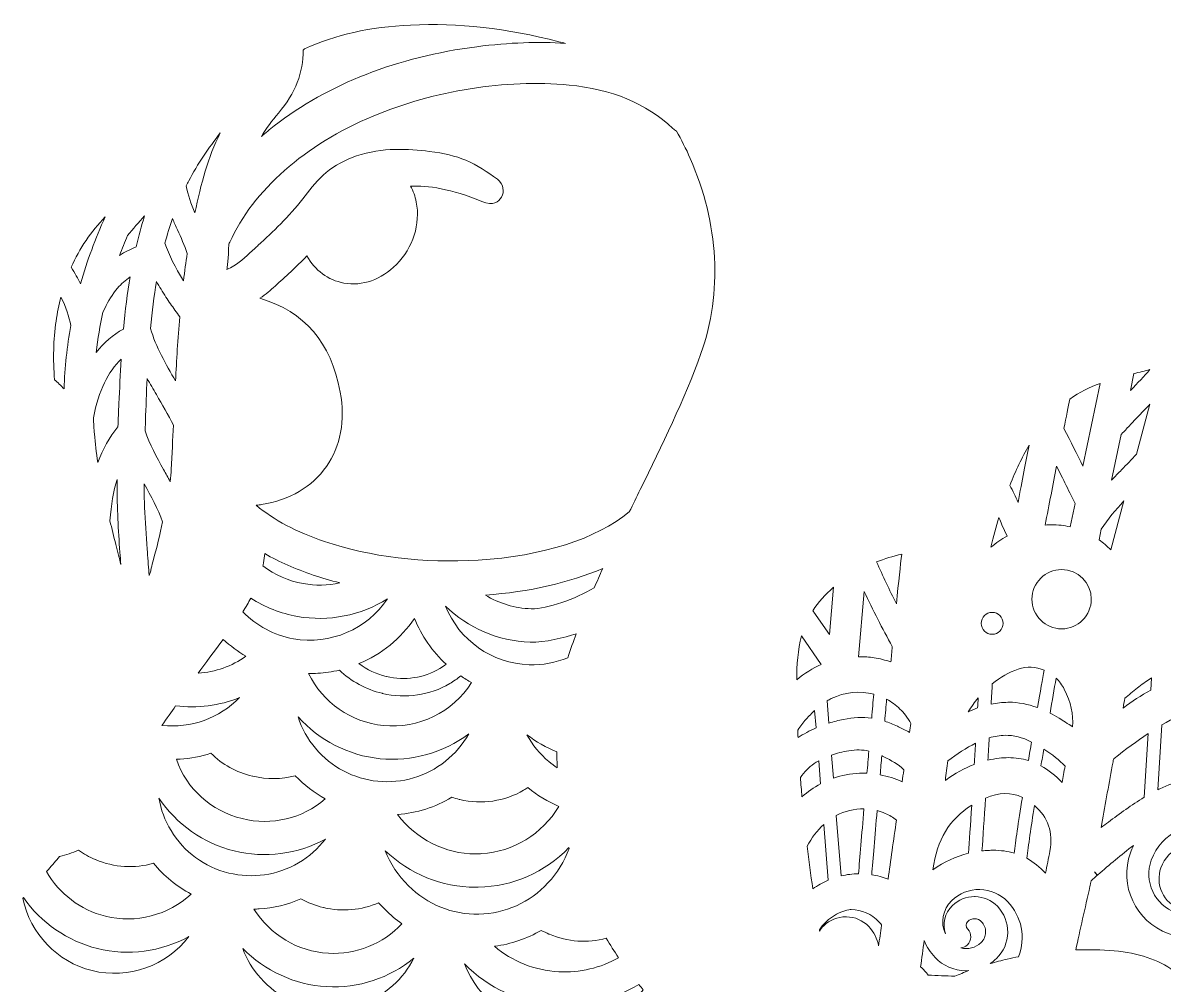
# Model space of a CAD drawing. Header units: millimetres. Extents: x -1647 to 2455, y -685 to 37.
# Drawn here: x 1204.6 to 1462.7, y -245.5 to -27.8 of the extents above; entities that cross this region are included whole.
import ezdxf

# ---------------------------------------------------------------- set-up
doc = ezdxf.new("R2010")
doc.units = ezdxf.units.MM
doc.header["$MEASUREMENT"] = 0
doc.layers.add('Layer 5', color=7, linetype='Continuous')

msp = doc.modelspace()

# ---------------------------------------------------------------- linework, layer by layer
at = {"layer": 'Layer 5', "lineweight": 0}
for points, knots in [([(1262.4, -48.24), (1266.24, -43.7), (1268.05, -39.03), (1267.94, -34), (1268.07, -33.88), (1268.21, -33.76), (1268.3, -33.72), (1275.28, -30.52), (1283.12, -28.76), (1292.26, -28.33), (1303.03, -27.83), (1314.02, -29.07), (1325.83, -32.1), (1326.33, -32.23), (1326.81, -32.36), (1327.3, -32.5), (1321.28, -32.05), (1314.64, -32.29), (1307.24, -33.24), (1289.44, -35.5), (1273.6, -41.7), (1261.42, -51.15), (1260.43, -51.92), (1259.46, -52.71), (1258.52, -53.52), (1259.66, -51.7), (1260.95, -49.96), (1262.4, -48.24)], [0, 0, 0, 0, 1, 1, 1, 2, 2, 2, 3, 3, 3, 4, 4, 4, 5, 5, 5, 6, 6, 6, 7, 7, 7, 8, 8, 8, 9, 9, 9, 9]), ([(1250.74, -83.61), (1250.77, -83.32), (1250.8, -83.03), (1250.83, -82.74), (1250.94, -81.72), (1251.06, -80.67), (1251.09, -79.64), (1251.11, -79.06), (1251.13, -78.46), (1251.17, -77.85), (1251.24, -77.73), (1251.31, -77.59), (1251.37, -77.46), (1256.61, -65.75), (1268.43, -55.36), (1283.79, -48.94), (1297.83, -43.08), (1313.58, -40.58), (1328.12, -41.92), (1337.72, -42.8), (1345.62, -46.09), (1351.59, -51.71), (1351.84, -51.94), (1352.11, -52.14), (1352.39, -52.32), (1353.52, -54.26), (1354.58, -56.34), (1355.53, -58.52), (1362, -73.29), (1362.86, -88.95), (1357.96, -102.62), (1354.17, -113.17), (1349.12, -123.46), (1344.23, -133.41), (1343.41, -135.09), (1342.58, -136.78), (1341.75, -138.48), (1334.29, -144.61), (1322.16, -148.49), (1307.56, -149.39), (1295.39, -150.14), (1283.06, -148.64), (1272.83, -145.18), (1266.5, -143.04), (1261.31, -140.29), (1257.38, -136.99), (1257.8, -136.94), (1258.2, -136.88), (1258.58, -136.82), (1264.96, -135.77), (1270.02, -132.8), (1273.23, -128.23), (1276.46, -123.63), (1277.54, -117.8), (1276.35, -111.37), (1274.25, -100.1), (1268.31, -93.16), (1258.18, -90.16), (1259.5, -89.26), (1260.63, -88.29), (1261.61, -87.41), (1263.93, -85.31), (1266.39, -83.05), (1268.81, -80.58), (1270.56, -83.8), (1273.61, -86.05), (1277.21, -86.7), (1281.37, -87.46), (1285.69, -85.94), (1289.05, -82.52), (1292.81, -78.7), (1294.54, -73.28), (1293.56, -68.38), (1293.31, -67.13), (1292.87, -65.9), (1292.27, -64.77), (1296.04, -64.67), (1301.53, -65.3), (1308.41, -68.26), (1310.96, -69.36), (1312.22, -68.31), (1312.83, -67.24), (1313.5, -66.08), (1313.39, -64.33), (1311.9, -63.24), (1309.65, -61.59), (1307.41, -60.02), (1304.74, -58.91), (1302.41, -57.95), (1299.87, -57.33), (1296.51, -56.92), (1291.91, -56.35), (1285.88, -55.95), (1280.03, -57.94), (1277.4, -58.84), (1275.1, -60.1), (1273.19, -61.7), (1271.26, -63.31), (1269.82, -65.16), (1268.44, -66.96), (1268.44, -66.96), (1267.88, -67.68), (1267.88, -67.68), (1264.81, -71.61), (1261.07, -75.16), (1257.81, -78.17), (1257.57, -78.4), (1257.33, -78.62), (1257.1, -78.84), (1257.1, -78.84), (1257.01, -78.92), (1257.01, -78.92), (1255.5, -80.33), (1253.95, -81.78), (1252.31, -82.82), (1251.84, -83.12), (1251.32, -83.38), (1250.74, -83.61)], [0, 0, 0, 0, 1, 1, 1, 2, 2, 2, 3, 3, 3, 4, 4, 4, 5, 5, 5, 6, 6, 6, 7, 7, 7, 8, 8, 8, 9, 9, 9, 10, 10, 10, 11, 11, 11, 12, 12, 12, 13, 13, 13, 14, 14, 14, 15, 15, 15, 16, 16, 16, 17, 17, 17, 18, 18, 18, 19, 19, 19, 20, 20, 20, 21, 21, 21, 22, 22, 22, 23, 23, 23, 24, 24, 24, 25, 25, 25, 26, 26, 26, 27, 27, 27, 28, 28, 28, 29, 29, 29, 30, 30, 30, 31, 31, 31, 32, 32, 32, 33, 33, 33, 34, 34, 34, 35, 35, 35, 36, 36, 36, 37, 37, 37, 38, 38, 38, 39, 39, 39, 39]), ([(1243.47, -70.81), (1242.63, -68.82), (1241.89, -66.79), (1241.51, -64.71), (1241.69, -64.33), (1241.88, -63.95), (1242.08, -63.58), (1244.05, -59.76), (1246.65, -56.17), (1249.23, -52.7), (1246.43, -58.24), (1244.87, -64.29), (1243.47, -70.81)], [0, 0, 0, 0, 1, 1, 1, 2, 2, 2, 3, 3, 3, 4, 4, 4, 4]), ([(1217.62, -86.88), (1217.01, -85.69), (1216.31, -84.45), (1215.51, -83.14), (1217.41, -78.85), (1219.99, -75.03), (1223.21, -71.75), (1220.98, -76.57), (1219.11, -81.63), (1217.62, -86.88)], [0, 0, 0, 0, 1, 1, 1, 2, 2, 2, 3, 3, 3, 3]), ([(1230.19, -78.52), (1228.87, -79.04), (1227.61, -79.69), (1226.43, -80.45), (1226.99, -78.93), (1227.59, -77.43), (1228.22, -75.97), (1229.5, -74.43), (1230.8, -72.94), (1232.11, -71.53), (1231.4, -73.75), (1230.76, -76.08), (1230.19, -78.52)], [0, 0, 0, 0, 1, 1, 1, 2, 2, 2, 3, 3, 3, 4, 4, 4, 4]), ([(1240.91, -86.17), (1239, -83.12), (1237.65, -80.38), (1236.71, -77.67), (1237.22, -75.76), (1237.79, -73.91), (1238.41, -72.13), (1238.78, -72.99), (1239.16, -73.83), (1239.54, -74.66), (1240.32, -76.4), (1241.14, -78.2), (1241.77, -80), (1241.45, -82), (1241.17, -84.04), (1240.91, -86.17)], [0, 0, 0, 0, 1, 1, 1, 2, 2, 2, 3, 3, 3, 4, 4, 4, 5, 5, 5, 5]), ([(1227.34, -97.11), (1224.96, -98.4), (1222.88, -100.17), (1221.14, -102.38), (1221.51, -99.33), (1222.02, -96.28), (1222.68, -93.26), (1222.68, -93.26), (1223.17, -92.3), (1223.17, -92.3), (1223.88, -90.89), (1224.77, -89.26), (1225.97, -87.86), (1226.81, -86.89), (1227.77, -86.03), (1228.83, -85.29), (1228.22, -88.94), (1227.73, -92.82), (1227.34, -97.11)], [0, 0, 0, 0, 1, 1, 1, 2, 2, 2, 3, 3, 3, 4, 4, 4, 5, 5, 5, 6, 6, 6, 6]), ([(1239.1, -108.86), (1236.88, -105.07), (1234.68, -101.16), (1233.44, -96.95), (1233.8, -93.12), (1234.25, -89.63), (1234.81, -86.38), (1235.45, -87.52), (1236.15, -88.69), (1236.94, -89.9), (1237.59, -90.9), (1238.29, -91.88), (1238.97, -92.84), (1239.34, -93.35), (1239.7, -93.85), (1240.06, -94.37), (1239.63, -99.31), (1239.33, -104.2), (1239.1, -108.86)], [0, 0, 0, 0, 1, 1, 1, 2, 2, 2, 3, 3, 3, 4, 4, 4, 5, 5, 5, 6, 6, 6, 6]), ([(1213.89, -110.67), (1213.17, -109.89), (1212.46, -109.2), (1211.74, -108.58), (1211.36, -103.95), (1211.47, -99.6), (1212.09, -95.31), (1212.35, -93.45), (1212.72, -91.63), (1213.17, -89.87), (1214.33, -92.19), (1215.05, -94.29), (1215.41, -96.33), (1214.56, -101.01), (1214.05, -105.82), (1213.89, -110.67)], [0, 0, 0, 0, 1, 1, 1, 2, 2, 2, 3, 3, 3, 4, 4, 4, 5, 5, 5, 5]), ([(1226.29, -113.96), (1226.21, -115.72), (1226.14, -117.49), (1226.08, -119.24), (1224.16, -121.58), (1222.66, -124.24), (1221.52, -127.31), (1221.17, -125.04), (1220.91, -122.9), (1220.75, -120.85), (1220.65, -119.68), (1220.58, -118.45), (1220.53, -117.19), (1221.79, -111.01), (1223.81, -106.73), (1226.82, -103.94), (1226.61, -107.27), (1226.44, -110.7), (1226.29, -113.96)], [0, 0, 0, 0, 1, 1, 1, 2, 2, 2, 3, 3, 3, 4, 4, 4, 5, 5, 5, 6, 6, 6, 6]), ([(1238.12, -128.9), (1238.07, -129.7), (1238.01, -130.63), (1237.91, -131.64), (1237.42, -130.72), (1236.91, -129.81), (1236.41, -128.91), (1234.83, -126.1), (1233.2, -123.19), (1232.22, -120.12), (1232.22, -120.12), (1232.3, -117.87), (1232.3, -117.87), (1232.41, -114.75), (1232.52, -111.54), (1232.68, -108.31), (1233.36, -109.54), (1234.08, -110.75), (1234.77, -111.94), (1236.1, -114.19), (1237.46, -116.52), (1238.62, -118.87), (1238.48, -121.93), (1238.32, -125.45), (1238.12, -128.9)], [0, 0, 0, 0, 1, 1, 1, 2, 2, 2, 3, 3, 3, 4, 4, 4, 5, 5, 5, 6, 6, 6, 7, 7, 7, 8, 8, 8, 8]), ([(1455.89, -107.2), (1457.11, -106.88), (1458.34, -106.57), (1459.51, -106.27), (1458.18, -107.78), (1456.73, -109.31), (1455.1, -111), (1455.1, -111), (1455.89, -107.2), (1455.89, -107.2)], [0, 0, 0, 0, 1, 1, 1, 2, 2, 2, 3, 3, 3, 3]), ([(1441.4, -112.94), (1443.52, -111.43), (1445.83, -110.25), (1448.27, -109.43), (1448.27, -109.43), (1444.35, -128.13), (1444.35, -128.13), (1443.03, -125.47), (1441.62, -122.68), (1440.06, -119.64), (1440.6, -116.93), (1441.05, -114.68), (1441.4, -112.94)], [0, 0, 0, 0, 1, 1, 1, 2, 2, 2, 3, 3, 3, 4, 4, 4, 4]), ([(1453.01, -120.93), (1453.1, -120.84), (1453.18, -120.76), (1453.26, -120.68), (1453.45, -120.49), (1453.63, -120.32), (1453.75, -120.18), (1454.3, -119.57), (1454.91, -118.92), (1455.61, -118.17), (1456.52, -117.21), (1457.47, -116.23), (1458.38, -115.29), (1458.76, -114.9), (1459.14, -114.51), (1459.52, -114.12), (1459.52, -114.12), (1456.47, -125.44), (1456.47, -125.44), (1455.36, -126.63), (1454.21, -127.8), (1453.1, -128.95), (1452.35, -129.71), (1451.59, -130.49), (1450.84, -131.28), (1450.84, -131.28), (1453.01, -120.93), (1453.01, -120.93)], [0, 0, 0, 0, 1, 1, 1, 2, 2, 2, 3, 3, 3, 4, 4, 4, 5, 5, 5, 6, 6, 6, 7, 7, 7, 8, 8, 8, 9, 9, 9, 9]), ([(1432.18, -123.4), (1431.45, -127.11), (1430.61, -131.43), (1429.67, -136.32), (1429.1, -135.04), (1428.51, -133.74), (1427.82, -132.5), (1429.12, -129.15), (1430.56, -126.16), (1432.18, -123.4)], [0, 0, 0, 0, 1, 1, 1, 2, 2, 2, 3, 3, 3, 3]), ([(1438.39, -128.12), (1438.74, -128.82), (1439.09, -129.51), (1439.43, -130.21), (1440.19, -131.73), (1440.94, -133.25), (1441.68, -134.77), (1441.98, -135.38), (1442.27, -136), (1442.57, -136.61), (1442.57, -136.61), (1441.47, -141.85), (1441.47, -141.85), (1440.12, -141.55), (1438.7, -141.4), (1437.25, -141.4), (1436.78, -141.4), (1436.29, -141.41), (1435.81, -141.45), (1436.7, -136.83), (1437.59, -132.23), (1438.39, -128.12)], [0, 0, 0, 0, 1, 1, 1, 2, 2, 2, 3, 3, 3, 4, 4, 4, 5, 5, 5, 6, 6, 6, 7, 7, 7, 7]), ([(1226.21, -148.28), (1226.01, -147.46), (1225.8, -146.64), (1225.59, -145.82), (1225.14, -144.02), (1224.69, -142.25), (1224.26, -140.49), (1224.55, -136.87), (1225.08, -133.8), (1225.87, -131.13), (1225.89, -136.65), (1226.08, -141.68), (1226.45, -146.65), (1226.45, -146.65), (1226.53, -147.62), (1226.53, -147.62), (1226.6, -148.53), (1226.67, -149.45), (1226.73, -150.37), (1226.56, -149.67), (1226.39, -148.97), (1226.21, -148.28)], [0, 0, 0, 0, 1, 1, 1, 2, 2, 2, 3, 3, 3, 4, 4, 4, 5, 5, 5, 6, 6, 6, 7, 7, 7, 7]), ([(1234.14, -149.21), (1233.93, -150.02), (1233.75, -150.71), (1233.63, -151.19), (1233.56, -151.45), (1233.5, -151.72), (1233.45, -152.01), (1233.34, -152.3), (1233.23, -152.6), (1233.12, -152.89), (1233.11, -152.72), (1233.1, -152.53), (1233.09, -152.35), (1232.97, -150.51), (1232.83, -148.66), (1232.7, -146.88), (1232.46, -143.79), (1232.22, -140.59), (1232.11, -137.45), (1232.11, -137.45), (1232.11, -137.45), (1232.11, -137.45), (1232.04, -135.73), (1232.01, -133.95), (1232, -132.1), (1233.55, -134.9), (1235.15, -137.79), (1236.17, -140.76), (1235.67, -143.39), (1234.76, -146.86), (1234.14, -149.21)], [0, 0, 0, 0, 1, 1, 1, 2, 2, 2, 3, 3, 3, 4, 4, 4, 5, 5, 5, 6, 6, 6, 7, 7, 7, 8, 8, 8, 9, 9, 9, 10, 10, 10, 10]), ([(1448.51, -142.41), (1449.99, -140.1), (1451.74, -138.02), (1453.62, -136.01), (1453.62, -136.01), (1450.65, -147.04), (1450.65, -147.04), (1449.81, -146.19), (1448.92, -145.44), (1448.01, -144.78), (1448.01, -144.78), (1448.5, -142.42), (1448.5, -142.42), (1448.5, -142.42), (1448.51, -142.41), (1448.51, -142.41)], [0, 0, 0, 0, 1, 1, 1, 2, 2, 2, 3, 3, 3, 4, 4, 4, 5, 5, 5, 5]), ([(1425.35, -139.76), (1425.58, -140.3), (1425.81, -140.84), (1426.04, -141.37), (1426.04, -141.37), (1427.19, -143.96), (1427.19, -143.96), (1425.95, -144.66), (1424.74, -145.49), (1423.55, -146.49), (1424.16, -143.99), (1424.74, -141.8), (1425.35, -139.76)], [0, 0, 0, 0, 1, 1, 1, 2, 2, 2, 3, 3, 3, 4, 4, 4, 4]), ([(1258.88, -150.69), (1258.93, -150.45), (1258.97, -150.21), (1259.01, -149.98), (1259.13, -149.26), (1259.21, -148.57), (1259.27, -147.92), (1262.56, -149.78), (1266.25, -151.4), (1270.27, -152.76), (1272.18, -153.41), (1274.18, -154), (1276.25, -154.53), (1273.54, -155.12), (1270.74, -155.19), (1267.99, -154.7), (1264.69, -154.11), (1261.55, -152.73), (1258.88, -150.69)], [0, 0, 0, 0, 1, 1, 1, 2, 2, 2, 3, 3, 3, 4, 4, 4, 5, 5, 5, 6, 6, 6, 6]), ([(1403.36, -148.04), (1403.05, -150.57), (1402.66, -154.21), (1402.16, -159.26), (1400.58, -156.14), (1399.09, -152.97), (1397.69, -149.78), (1399.47, -149.09), (1401.35, -148.52), (1403.36, -148.04)], [0, 0, 0, 0, 1, 1, 1, 2, 2, 2, 3, 3, 3, 3]), ([(1333.82, -155.68), (1329.48, -158.14), (1323.26, -160.49), (1319.54, -160.38), (1315.83, -160.27), (1312.3, -159.21), (1309.19, -157.3), (1319.1, -156.58), (1328.22, -154.5), (1335.74, -151.26), (1335.06, -152.78), (1334.43, -154.24), (1333.82, -155.68)], [0, 0, 0, 0, 1, 1, 1, 2, 2, 2, 3, 3, 3, 4, 4, 4, 4]), ([(1439.54, -151.52), (1443.23, -151.52), (1446.24, -154.53), (1446.24, -158.22), (1446.24, -161.92), (1443.23, -164.93), (1439.54, -164.93), (1435.84, -164.93), (1432.83, -161.92), (1432.83, -158.22), (1432.83, -154.53), (1435.84, -151.52), (1439.54, -151.52)], [0, 0, 0, 0, 1, 1, 1, 2, 2, 2, 3, 3, 3, 4, 4, 4, 4]), ([(1387.91, -155.54), (1387.91, -155.54), (1387, -166.21), (1387, -166.21), (1387, -166.21), (1383.52, -161.15), (1383.52, -161.15), (1383.45, -161.04), (1383.36, -160.93), (1383.27, -160.83), (1384.5, -158.93), (1386.08, -157.14), (1387.91, -155.54)], [0, 0, 0, 0, 1, 1, 1, 2, 2, 2, 3, 3, 3, 4, 4, 4, 4]), ([(1394.86, -156.46), (1396.84, -160.68), (1398.98, -164.85), (1401.24, -168.91), (1401.13, -170.19), (1401.02, -171.38), (1400.92, -172.43), (1399.67, -171.99), (1398.39, -171.67), (1397.1, -171.48), (1396.02, -171.32), (1394.92, -171.23), (1393.83, -171.23), (1393.75, -171.23), (1393.68, -171.23), (1393.6, -171.23), (1393.6, -171.23), (1394.86, -156.46), (1394.86, -156.46)], [0, 0, 0, 0, 1, 1, 1, 2, 2, 2, 3, 3, 3, 4, 4, 4, 5, 5, 5, 6, 6, 6, 6]), ([(1266.67, -162.13), (1273.74, -163.38), (1281.03, -161.93), (1287.06, -158.11), (1282.45, -164.99), (1274.09, -168.66), (1265.77, -167.18), (1261.44, -166.4), (1257.4, -164.26), (1254.33, -161.1), (1254.99, -160.03), (1255.59, -158.99), (1256.13, -157.98), (1259.32, -160.04), (1262.94, -161.47), (1266.67, -162.13)], [0, 0, 0, 0, 1, 1, 1, 2, 2, 2, 3, 3, 3, 4, 4, 4, 5, 5, 5, 5]), ([(1327.85, -171.46), (1325.09, -172.61), (1322.15, -173.14), (1319.13, -173.05), (1310.6, -172.78), (1303.23, -167.48), (1300.16, -159.77), (1305.27, -164.76), (1312.07, -167.69), (1319.29, -167.93), (1322.73, -168.03), (1326.97, -166.94), (1329.76, -166.06), (1329.1, -167.81), (1328.44, -169.61), (1327.85, -171.46)], [0, 0, 0, 0, 1, 1, 1, 2, 2, 2, 3, 3, 3, 4, 4, 4, 5, 5, 5, 5]), ([(1300.33, -172.95), (1299.85, -173.32), (1299.36, -173.65), (1298.86, -173.94), (1295.26, -176.05), (1290.99, -176.68), (1286.83, -175.7), (1286.83, -175.7), (1286.75, -175.68), (1286.75, -175.68), (1284.5, -175.15), (1282.41, -174.17), (1280.6, -172.81), (1285.68, -170.68), (1290.05, -167.12), (1293.16, -162.57), (1294.75, -166.51), (1297.19, -170.05), (1300.33, -172.95)], [0, 0, 0, 0, 1, 1, 1, 2, 2, 2, 3, 3, 3, 4, 4, 4, 5, 5, 5, 6, 6, 6, 6]), ([(1423.82, -161.22), (1425.18, -161.22), (1426.29, -162.33), (1426.29, -163.69), (1426.29, -165.05), (1425.18, -166.16), (1423.82, -166.16), (1422.46, -166.16), (1421.35, -165.05), (1421.35, -163.69), (1421.35, -162.33), (1422.46, -161.22), (1423.82, -161.22)], [0, 0, 0, 0, 1, 1, 1, 2, 2, 2, 3, 3, 3, 4, 4, 4, 4]), ([(1249.9, -167.31), (1251.47, -168.78), (1253.19, -170.07), (1255.03, -171.14), (1251.85, -173.39), (1248.11, -174.72), (1244.23, -174.98), (1245.79, -172.78), (1247.78, -170.03), (1249.9, -167.31)], [0, 0, 0, 0, 1, 1, 1, 2, 2, 2, 3, 3, 3, 3]), ([(1380.72, -166.52), (1380.72, -166.52), (1385.17, -173), (1385.17, -173), (1383.24, -173.85), (1381.35, -175.03), (1379.62, -176.46), (1379.64, -173.13), (1379.83, -169.73), (1380.72, -166.52)], [0, 0, 0, 0, 1, 1, 1, 2, 2, 2, 3, 3, 3, 3]), ([(1306.08, -177.1), (1301.81, -183.81), (1294.09, -187.59), (1286.12, -186.8), (1278.76, -186.07), (1272.41, -181.61), (1269.21, -175.05), (1269.9, -175.05), (1270.59, -175.04), (1271.26, -174.99), (1272.91, -174.89), (1274.55, -174.65), (1276.16, -174.26), (1278.82, -176.83), (1282.15, -178.64), (1285.83, -179.52), (1285.83, -179.52), (1285.94, -179.55), (1285.94, -179.55), (1291.2, -180.77), (1296.59, -179.98), (1301.12, -177.33), (1301.99, -176.81), (1302.83, -176.23), (1303.62, -175.58), (1304.42, -176.13), (1305.25, -176.64), (1306.08, -177.1)], [0, 0, 0, 0, 1, 1, 1, 2, 2, 2, 3, 3, 3, 4, 4, 4, 5, 5, 5, 6, 6, 6, 7, 7, 7, 8, 8, 8, 9, 9, 9, 9]), ([(1434.08, -182.75), (1431.89, -181.95), (1429.73, -181.54), (1427.62, -181.54), (1427.62, -181.54), (1427.4, -181.55), (1427.4, -181.55), (1426.12, -181.56), (1424.85, -181.71), (1423.59, -181.97), (1423.68, -180.26), (1423.77, -178.7), (1423.85, -177.37), (1425.64, -175.89), (1427.59, -174.79), (1429.71, -174.06), (1431.66, -173.39), (1433.73, -173.53), (1435.58, -174.31), (1435.24, -176.18), (1434.71, -179.17), (1434.08, -182.75)], [0, 0, 0, 0, 1, 1, 1, 2, 2, 2, 3, 3, 3, 4, 4, 4, 5, 5, 5, 6, 6, 6, 7, 7, 7, 7]), ([(1441.98, -187.09), (1440.95, -186.39), (1439.91, -185.74), (1438.96, -185.15), (1438.27, -184.73), (1437.59, -184.34), (1436.91, -183.99), (1437.38, -181.26), (1437.85, -178.6), (1438.3, -176.11), (1439.03, -176.8), (1439.65, -177.63), (1440.13, -178.58), (1441.63, -181.54), (1442.24, -184.34), (1441.98, -187.09)], [0, 0, 0, 0, 1, 1, 1, 2, 2, 2, 3, 3, 3, 4, 4, 4, 5, 5, 5, 5]), ([(1459.71, -178.84), (1457.49, -180.01), (1455.4, -181.35), (1453.43, -182.87), (1453.57, -182.13), (1453.71, -181.38), (1453.84, -180.63), (1453.84, -180.63), (1454.15, -180.36), (1454.15, -180.36), (1455.09, -179.56), (1456.06, -178.73), (1457.03, -178.02), (1458.03, -177.28), (1458.98, -176.6), (1459.89, -175.98), (1459.89, -175.98), (1459.71, -178.84), (1459.71, -178.84)], [0, 0, 0, 0, 1, 1, 1, 2, 2, 2, 3, 3, 3, 4, 4, 4, 5, 5, 5, 6, 6, 6, 6]), ([(1239.12, -182.34), (1244.03, -182.97), (1249.03, -182.32), (1253.58, -180.48), (1249.06, -185.11), (1242.54, -187.5), (1236.04, -186.78), (1237.13, -185.22), (1238.18, -183.7), (1239.12, -182.34)], [0, 0, 0, 0, 1, 1, 1, 2, 2, 2, 3, 3, 3, 3]), ([(1397.03, -179.73), (1396.89, -181.41), (1396.73, -183.24), (1396.57, -185.17), (1394.51, -184.89), (1392.4, -184.97), (1390.17, -185.42), (1389.06, -185.64), (1387.97, -185.93), (1386.91, -186.26), (1386.91, -186.26), (1386.51, -181.24), (1386.51, -181.24), (1386.82, -181.05), (1387.13, -180.87), (1387.44, -180.72), (1390.41, -179.22), (1393.88, -178.92), (1397.03, -179.73)], [0, 0, 0, 0, 1, 1, 1, 2, 2, 2, 3, 3, 3, 4, 4, 4, 5, 5, 5, 6, 6, 6, 6]), ([(1420.66, -180.57), (1420.62, -181.32), (1420.58, -182.07), (1420.53, -182.83), (1419.82, -183.08), (1419.11, -183.37), (1418.4, -183.71), (1419.12, -182.57), (1419.87, -181.53), (1420.66, -180.57)], [0, 0, 0, 0, 1, 1, 1, 2, 2, 2, 3, 3, 3, 3]), ([(1405.46, -186.38), (1405.35, -187.03), (1405.25, -187.69), (1405.15, -188.35), (1404.27, -187.88), (1403.4, -187.46), (1402.6, -187.07), (1402.6, -187.07), (1402.39, -186.97), (1402.39, -186.97), (1401.43, -186.51), (1400.48, -186.13), (1399.52, -185.83), (1399.67, -184.11), (1399.81, -182.44), (1399.95, -180.85), (1400.48, -181.14), (1401, -181.46), (1401.49, -181.83), (1402.54, -182.61), (1403.45, -183.49), (1404.19, -184.45), (1404.69, -185.09), (1405.1, -185.72), (1405.46, -186.38)], [0, 0, 0, 0, 1, 1, 1, 2, 2, 2, 3, 3, 3, 4, 4, 4, 5, 5, 5, 6, 6, 6, 7, 7, 7, 8, 8, 8, 8]), ([(1472.63, -198.48), (1468.99, -198.48), (1465.33, -199.37), (1461.72, -201.11), (1461.58, -201.18), (1461.44, -201.26), (1461.29, -201.33), (1461.29, -201.33), (1462.22, -186.64), (1462.22, -186.64), (1467.19, -183.69), (1472.33, -181.6), (1478.18, -181.08), (1478.59, -181.04), (1478.99, -181.02), (1479.38, -181), (1477.17, -188.12), (1475.14, -194.61), (1473.92, -198.53), (1473.49, -198.5), (1473.06, -198.48), (1472.63, -198.48)], [0, 0, 0, 0, 1, 1, 1, 2, 2, 2, 3, 3, 3, 4, 4, 4, 5, 5, 5, 6, 6, 6, 7, 7, 7, 7]), ([(1270.77, -191.96), (1268.99, -189.84), (1267.66, -187.44), (1266.82, -184.87), (1271.58, -190.15), (1278.25, -193.6), (1285.37, -194.31), (1292.5, -195.02), (1299.72, -192.96), (1305.43, -188.72), (1304.1, -191.07), (1302.32, -193.17), (1300.15, -194.89), (1295.81, -198.36), (1290.37, -199.96), (1284.87, -199.41), (1284.87, -199.41), (1284.87, -199.41), (1284.87, -199.41), (1279.35, -198.86), (1274.35, -196.21), (1270.77, -191.96)], [0, 0, 0, 0, 1, 1, 1, 2, 2, 2, 3, 3, 3, 4, 4, 4, 5, 5, 5, 6, 6, 6, 7, 7, 7, 7]), ([(1379.91, -189.55), (1379.88, -188.96), (1379.86, -188.39), (1379.84, -187.83), (1380.48, -186.92), (1381.09, -186.13), (1381.71, -185.42), (1382.37, -184.67), (1383.02, -184), (1383.67, -183.4), (1383.67, -183.4), (1383.99, -187.35), (1383.99, -187.35), (1382.53, -187.99), (1381.16, -188.72), (1379.91, -189.55)], [0, 0, 0, 0, 1, 1, 1, 2, 2, 2, 3, 3, 3, 4, 4, 4, 5, 5, 5, 5]), ([(1318.57, -188.89), (1320.65, -190.48), (1322.94, -191.78), (1325.35, -192.75), (1325.36, -193.96), (1325.4, -195.17), (1325.45, -196.37), (1324.8, -195.94), (1324.17, -195.47), (1323.57, -194.97), (1321.52, -193.25), (1319.83, -191.19), (1318.57, -188.89)], [0, 0, 0, 0, 1, 1, 1, 2, 2, 2, 3, 3, 3, 4, 4, 4, 4]), ([(1420.07, -190.8), (1419.97, -192.41), (1419.88, -194.02), (1419.78, -195.61), (1417.58, -196.46), (1415.4, -197.66), (1413.23, -199.23), (1413.38, -197.74), (1413.56, -196.25), (1413.81, -194.82), (1415.87, -193.29), (1417.92, -191.86), (1420.07, -190.8)], [0, 0, 0, 0, 1, 1, 1, 2, 2, 2, 3, 3, 3, 4, 4, 4, 4]), ([(1426.75, -189.02), (1428.66, -188.99), (1430.63, -189.48), (1432.73, -190.54), (1432.5, -191.92), (1432.26, -193.33), (1432.02, -194.75), (1430.57, -194.3), (1429.06, -194.07), (1427.49, -194.07), (1426.81, -194.07), (1426.11, -194.12), (1425.41, -194.2), (1424.55, -194.3), (1423.69, -194.46), (1422.85, -194.66), (1422.95, -192.94), (1423.05, -191.24), (1423.15, -189.59), (1424.31, -189.25), (1425.51, -189.05), (1426.75, -189.02)], [0, 0, 0, 0, 1, 1, 1, 2, 2, 2, 3, 3, 3, 4, 4, 4, 5, 5, 5, 6, 6, 6, 7, 7, 7, 7]), ([(1459.09, -188.63), (1459.09, -188.63), (1458.18, -203.05), (1458.18, -203.05), (1455.35, -204.77), (1452.69, -206.74), (1450.1, -208.67), (1449.56, -209.07), (1449.02, -209.48), (1448.47, -209.89), (1448.47, -209.89), (1448.62, -209.05), (1448.62, -209.05), (1448.62, -209.05), (1448.63, -208.99), (1448.63, -208.99), (1449.44, -204.44), (1450.28, -199.72), (1451.16, -195.05), (1451.25, -194.61), (1451.34, -194.36), (1451.39, -194.25), (1453.99, -192.24), (1456.53, -190.34), (1459.09, -188.63)], [0, 0, 0, 0, 1, 1, 1, 2, 2, 2, 3, 3, 3, 4, 4, 4, 5, 5, 5, 6, 6, 6, 7, 7, 7, 8, 8, 8, 8]), ([(1256.58, -198.28), (1259.78, -199.02), (1263.09, -198.98), (1266.2, -198.16), (1268.19, -200.25), (1270.46, -202.01), (1272.97, -203.42), (1267.79, -207.85), (1260.87, -209.52), (1254.17, -207.87), (1247.14, -206.14), (1241.66, -201.17), (1239.29, -194.45), (1239.58, -194.44), (1239.86, -194.42), (1240.14, -194.41), (1242.48, -194.26), (1244.82, -193.82), (1247.09, -193.08), (1249.66, -195.61), (1252.89, -197.39), (1256.48, -198.25), (1256.48, -198.25), (1256.58, -198.28), (1256.58, -198.28)], [0, 0, 0, 0, 1, 1, 1, 2, 2, 2, 3, 3, 3, 4, 4, 4, 5, 5, 5, 6, 6, 6, 7, 7, 7, 8, 8, 8, 8]), ([(1393.83, -197.61), (1391.79, -197.69), (1389.8, -198.08), (1387.9, -198.74), (1387.9, -198.74), (1387.48, -193.49), (1387.48, -193.49), (1388.68, -193.08), (1389.98, -192.75), (1391.4, -192.52), (1393.04, -192.25), (1394.5, -192.26), (1395.94, -192.57), (1395.79, -194.24), (1395.65, -195.93), (1395.51, -197.62), (1394.95, -197.6), (1394.39, -197.59), (1393.83, -197.61)], [0, 0, 0, 0, 1, 1, 1, 2, 2, 2, 3, 3, 3, 4, 4, 4, 5, 5, 5, 6, 6, 6, 6]), ([(1440.31, -196.02), (1440.08, -197.25), (1439.87, -198.47), (1439.65, -199.67), (1438.13, -198.09), (1436.53, -196.85), (1434.86, -195.94), (1435.07, -194.69), (1435.28, -193.43), (1435.5, -192.16), (1437.36, -193.37), (1439.08, -194.59), (1440.31, -196.02)], [0, 0, 0, 0, 1, 1, 1, 2, 2, 2, 3, 3, 3, 4, 4, 4, 4]), ([(1380.8, -202.93), (1380.67, -201.47), (1380.55, -200.01), (1380.45, -198.56), (1381.36, -197.25), (1382.35, -196.25), (1383.54, -195.43), (1383.87, -195.2), (1384.22, -194.99), (1384.58, -194.78), (1384.58, -194.78), (1384.99, -200.02), (1384.99, -200.02), (1383.51, -200.81), (1382.1, -201.78), (1380.8, -202.93)], [0, 0, 0, 0, 1, 1, 1, 2, 2, 2, 3, 3, 3, 4, 4, 4, 5, 5, 5, 5]), ([(1403.45, -199.53), (1401.87, -198.8), (1400.2, -198.27), (1398.49, -197.95), (1398.61, -196.51), (1398.73, -195.07), (1398.86, -193.63), (1398.92, -193.66), (1398.99, -193.69), (1399.05, -193.73), (1399.05, -193.73), (1399.35, -193.88), (1399.35, -193.88), (1400.97, -194.71), (1402.64, -195.57), (1403.78, -196.74), (1403.8, -196.79), (1403.82, -196.85), (1403.84, -196.9), (1403.71, -197.77), (1403.58, -198.64), (1403.45, -199.53)], [0, 0, 0, 0, 1, 1, 1, 2, 2, 2, 3, 3, 3, 4, 4, 4, 5, 5, 5, 6, 6, 6, 7, 7, 7, 7]), ([(1318.82, -200.83), (1320.95, -202.6), (1323.3, -204.04), (1325.83, -205.12), (1322, -211.38), (1315.53, -215.35), (1308.33, -215.79), (1308.03, -215.81), (1307.73, -215.82), (1307.43, -215.83), (1307.28, -215.83), (1307.13, -215.84), (1306.97, -215.84), (1300.04, -215.84), (1293.57, -212.55), (1289.35, -206.96), (1293.65, -206.6), (1297.86, -205.26), (1301.59, -203.05), (1302.16, -203.24), (1302.73, -203.4), (1303.29, -203.53), (1303.29, -203.53), (1303.4, -203.56), (1303.4, -203.56), (1308.4, -204.72), (1313.54, -203.97), (1317.85, -201.44), (1318.17, -201.26), (1318.49, -201.05), (1318.82, -200.83)], [0, 0, 0, 0, 1, 1, 1, 2, 2, 2, 3, 3, 3, 4, 4, 4, 5, 5, 5, 6, 6, 6, 7, 7, 7, 8, 8, 8, 9, 9, 9, 10, 10, 10, 10]), ([(1252.36, -215.19), (1259.31, -216.9), (1266.75, -215.89), (1273, -212.5), (1271.35, -214.64), (1269.29, -216.46), (1266.91, -217.87), (1262.12, -220.68), (1256.52, -221.5), (1251.14, -220.17), (1245.64, -218.82), (1241.01, -215.41), (1238.08, -210.57), (1236.7, -208.29), (1235.77, -205.8), (1235.33, -203.21), (1239.29, -209.12), (1245.41, -213.48), (1252.36, -215.19)], [0, 0, 0, 0, 1, 1, 1, 2, 2, 2, 3, 3, 3, 4, 4, 4, 5, 5, 5, 6, 6, 6, 6]), ([(1430.65, -203.06), (1429.7, -209.02), (1429.13, -213), (1428.8, -215.67), (1427.33, -215.25), (1425.74, -215.03), (1424.03, -215.03), (1423.69, -215.03), (1423.33, -215.04), (1422.99, -215.06), (1422.49, -215.08), (1421.99, -215.12), (1421.51, -215.18), (1421.75, -212.07), (1422.03, -207.82), (1422.32, -203.21), (1425.43, -201.9), (1428.1, -201.84), (1430.65, -203.06)], [0, 0, 0, 0, 1, 1, 1, 2, 2, 2, 3, 3, 3, 4, 4, 4, 5, 5, 5, 6, 6, 6, 6]), ([(1394.82, -205.66), (1394.33, -211.5), (1393.88, -216.8), (1393.59, -220.35), (1392.26, -220.36), (1390.94, -220.52), (1389.65, -220.83), (1389.65, -220.83), (1388.57, -207.17), (1388.57, -207.17), (1390.51, -206.13), (1392.67, -205.62), (1394.82, -205.66)], [0, 0, 0, 0, 1, 1, 1, 2, 2, 2, 3, 3, 3, 4, 4, 4, 4]), ([(1399.65, -206.7), (1400.56, -207.11), (1401.41, -207.61), (1402.18, -208.2), (1401.51, -212.82), (1400.85, -217.46), (1400.28, -221.54), (1399.08, -221.09), (1397.85, -220.77), (1396.58, -220.57), (1396.87, -217.11), (1397.31, -211.9), (1397.8, -206.06), (1398.43, -206.23), (1399.05, -206.44), (1399.65, -206.7)], [0, 0, 0, 0, 1, 1, 1, 2, 2, 2, 3, 3, 3, 4, 4, 4, 5, 5, 5, 5]), ([(1410.43, -219.45), (1411.34, -212.57), (1414.07, -208.03), (1419.21, -204.84), (1418.93, -209.26), (1418.67, -213.07), (1418.46, -215.7), (1415.59, -216.4), (1412.93, -217.64), (1410.43, -219.45)], [0, 0, 0, 0, 1, 1, 1, 2, 2, 2, 3, 3, 3, 3]), ([(1436.88, -215.2), (1436.57, -216.87), (1436.23, -218.58), (1435.88, -220.24), (1434.62, -218.81), (1433.21, -217.69), (1431.67, -216.85), (1432.01, -214), (1432.63, -209.78), (1433.4, -204.89), (1436.48, -207.56), (1437.65, -211.02), (1436.88, -215.2)], [0, 0, 0, 0, 1, 1, 1, 2, 2, 2, 3, 3, 3, 4, 4, 4, 4]), ([(1446.99, -219.9), (1446.99, -219.9), (1447.64, -220.66), (1447.64, -220.66), (1447.64, -220.66), (1447.73, -220.58), (1447.73, -220.58), (1450.33, -218.33), (1453, -216.02), (1455.81, -213.94), (1455.55, -214.47), (1455.32, -215.01), (1455.12, -215.57), (1452.44, -222.97), (1456.27, -231.17), (1463.67, -233.86), (1466.66, -234.94), (1469.9, -234.8), (1472.78, -233.45), (1475.66, -232.1), (1477.85, -229.71), (1478.94, -226.72), (1480.82, -221.51), (1478.13, -215.75), (1472.92, -213.86), (1468.51, -212.26), (1463.6, -214.55), (1462, -218.97), (1461.33, -220.81), (1461.42, -222.8), (1462.25, -224.57), (1463.08, -226.34), (1464.55, -227.68), (1466.39, -228.35), (1467.02, -228.58), (1467.69, -228.55), (1468.3, -228.26), (1468.9, -227.98), (1469.36, -227.48), (1469.59, -226.85), (1470.06, -225.56), (1469.39, -224.12), (1468.09, -223.65), (1467.51, -223.44), (1467.04, -223.01), (1466.78, -222.45), (1466.52, -221.89), (1466.49, -221.26), (1466.7, -220.68), (1467.02, -219.79), (1467.67, -219.08), (1468.52, -218.68), (1469.38, -218.28), (1470.34, -218.24), (1471.22, -218.56), (1473.83, -219.51), (1475.18, -222.4), (1474.24, -225.01), (1473.61, -226.75), (1472.34, -228.14), (1470.66, -228.92), (1468.99, -229.7), (1467.11, -229.79), (1465.37, -229.15), (1463.05, -228.31), (1461.19, -226.61), (1460.14, -224.36), (1459.09, -222.12), (1458.98, -219.6), (1459.82, -217.28), (1460.93, -214.21), (1463.17, -211.76), (1466.13, -210.38), (1469.08, -209), (1472.4, -208.85), (1475.47, -209.96), (1479.45, -211.4), (1482.64, -214.32), (1484.44, -218.17), (1486.24, -222.02), (1486.43, -226.34), (1484.99, -230.32), (1483.12, -235.47), (1479.36, -239.58), (1474.41, -241.9), (1471.95, -243.04), (1469.35, -243.68), (1466.68, -243.81), (1463.69, -240.94), (1459.46, -238.99), (1454.39, -238.15), (1451.85, -237.73), (1448.98, -237.52), (1445.85, -237.52), (1444.86, -237.52), (1443.83, -237.54), (1442.74, -237.58), (1443.71, -233.15), (1444.83, -228.11), (1445.94, -223.19), (1445.94, -223.19), (1445.98, -223.01), (1445.98, -223.01), (1446.14, -222.3), (1446.23, -221.98), (1446.28, -221.83), (1446.73, -221.45), (1447.17, -221.07), (1447.61, -220.68), (1447.61, -220.68), (1446.99, -219.9), (1446.99, -219.9)], [0, 0, 0, 0, 1, 1, 1, 2, 2, 2, 3, 3, 3, 4, 4, 4, 5, 5, 5, 6, 6, 6, 7, 7, 7, 8, 8, 8, 9, 9, 9, 10, 10, 10, 11, 11, 11, 12, 12, 12, 13, 13, 13, 14, 14, 14, 15, 15, 15, 16, 16, 16, 17, 17, 17, 18, 18, 18, 19, 19, 19, 20, 20, 20, 21, 21, 21, 22, 22, 22, 23, 23, 23, 24, 24, 24, 25, 25, 25, 26, 26, 26, 27, 27, 27, 28, 28, 28, 29, 29, 29, 30, 30, 30, 31, 31, 31, 32, 32, 32, 33, 33, 33, 34, 34, 34, 35, 35, 35, 36, 36, 36, 37, 37, 37, 37]), ([(1383.25, -223.76), (1382.78, -220.52), (1382.34, -217.28), (1381.96, -214.11), (1382.98, -212.21), (1384.25, -210.55), (1385.72, -209.21), (1385.72, -209.21), (1386.72, -221.8), (1386.72, -221.8), (1385.5, -222.32), (1384.34, -222.98), (1383.25, -223.76)], [0, 0, 0, 0, 1, 1, 1, 2, 2, 2, 3, 3, 3, 4, 4, 4, 4]), ([(1210.34, -219.35), (1211.22, -218.35), (1212.07, -217.39), (1212.88, -216.45), (1214.34, -216.09), (1215.78, -215.61), (1217.16, -215.03), (1218.33, -215.85), (1219.59, -216.55), (1220.92, -217.11), (1220.92, -217.11), (1221.01, -217.15), (1221.01, -217.15), (1221.01, -217.15), (1221.01, -217.15), (1221.02, -217.15), (1225.23, -218.92), (1229.85, -219.2), (1234.11, -217.97), (1236.5, -220.86), (1239.37, -223.2), (1242.66, -224.95), (1237.46, -229.73), (1230.15, -231.64), (1223.26, -229.95), (1217.61, -228.56), (1212.78, -224.89), (1209.92, -219.83), (1209.92, -219.83), (1210.34, -219.35), (1210.34, -219.35)], [0, 0, 0, 0, 1, 1, 1, 2, 2, 2, 3, 3, 3, 4, 4, 4, 5, 5, 5, 6, 6, 6, 7, 7, 7, 8, 8, 8, 9, 9, 9, 10, 10, 10, 10]), ([(1306.98, -223.38), (1307.18, -223.38), (1307.38, -223.38), (1307.58, -223.37), (1315.43, -223.21), (1322.64, -220.05), (1328.1, -214.43), (1328.12, -214.49), (1328.13, -214.55), (1328.15, -214.61), (1327.08, -217.53), (1325.46, -220.16), (1323.34, -222.43), (1319.22, -226.85), (1313.67, -229.35), (1307.71, -229.48), (1301.74, -229.61), (1296.1, -227.33), (1291.8, -223.08), (1289.49, -220.8), (1287.71, -218.1), (1286.53, -215.12), (1292.04, -220.41), (1299.28, -223.38), (1306.98, -223.38)], [0, 0, 0, 0, 1, 1, 1, 2, 2, 2, 3, 3, 3, 4, 4, 4, 5, 5, 5, 6, 6, 6, 7, 7, 7, 8, 8, 8, 8]), ([(1427.3, -226.63), (1430.52, -229.96), (1431.48, -234.8), (1429.8, -239.1), (1428.92, -239.28), (1428.06, -239.46), (1427.25, -239.65), (1425.93, -239.96), (1424.62, -240.31), (1423.34, -240.68), (1423.85, -240.34), (1424.34, -239.95), (1424.79, -239.52), (1426.4, -237.97), (1427.3, -235.88), (1427.34, -233.65), (1427.38, -231.42), (1426.55, -229.31), (1425, -227.71), (1423.66, -226.33), (1421.87, -225.55), (1419.96, -225.52), (1419.91, -225.52), (1419.87, -225.52), (1419.82, -225.52), (1417.96, -225.52), (1416.19, -226.23), (1414.84, -227.53), (1413.08, -229.23), (1412.54, -231.73), (1413.23, -233.91), (1412.11, -231.43), (1412.6, -228.41), (1414.67, -226.41), (1416.38, -224.76), (1418.65, -223.87), (1421.03, -223.91), (1423.42, -223.95), (1425.64, -224.91), (1427.3, -226.63)], [0, 0, 0, 0, 1, 1, 1, 2, 2, 2, 3, 3, 3, 4, 4, 4, 5, 5, 5, 6, 6, 6, 7, 7, 7, 8, 8, 8, 9, 9, 9, 10, 10, 10, 11, 11, 11, 12, 12, 12, 13, 13, 13, 13]), ([(1204.72, -225.73), (1208.69, -231.44), (1214.72, -235.61), (1221.46, -237.27), (1228.4, -238.98), (1235.84, -237.97), (1242.1, -234.57), (1237.08, -241.11), (1228.48, -244.28), (1220.23, -242.25), (1212.3, -240.3), (1206.2, -233.91), (1204.56, -225.91), (1204.56, -225.91), (1204.72, -225.73), (1204.72, -225.73)], [0, 0, 0, 0, 1, 1, 1, 2, 2, 2, 3, 3, 3, 4, 4, 4, 5, 5, 5, 5]), ([(1285.04, -226.91), (1285.51, -227.44), (1286, -227.96), (1286.5, -228.45), (1287.68, -229.62), (1288.96, -230.69), (1290.31, -231.65), (1286.06, -236.2), (1279.91, -238.68), (1273.67, -238.34), (1266.77, -237.95), (1260.47, -234.17), (1256.85, -228.33), (1257.24, -228.33), (1257.63, -228.31), (1258.02, -228.29), (1261.26, -228.08), (1264.43, -227.33), (1267.45, -226.03), (1269.04, -226.9), (1270.73, -227.55), (1272.49, -227.97), (1272.49, -227.97), (1272.6, -228), (1272.6, -228), (1276.81, -228.98), (1281.19, -228.59), (1285.04, -226.91)], [0, 0, 0, 0, 1, 1, 1, 2, 2, 2, 3, 3, 3, 4, 4, 4, 5, 5, 5, 6, 6, 6, 7, 7, 7, 8, 8, 8, 9, 9, 9, 9]), ([(1389.58, -229.06), (1390.16, -228.81), (1390.78, -228.61), (1391.41, -228.47), (1391.58, -228.46), (1391.76, -228.46), (1391.93, -228.46), (1394.32, -228.5), (1396.55, -229.47), (1398.2, -231.19), (1398.41, -231.4), (1398.62, -231.63), (1398.82, -231.87), (1398.82, -231.87), (1398.79, -232.06), (1398.79, -232.06), (1398.57, -233.6), (1398.35, -235.14), (1398.13, -236.68), (1397.86, -235.03), (1397.09, -233.5), (1395.9, -232.27), (1394.57, -230.89), (1392.78, -230.11), (1390.86, -230.08), (1390.82, -230.08), (1390.78, -230.08), (1390.74, -230.08), (1388.86, -230.08), (1387.1, -230.79), (1385.75, -232.09), (1385.37, -232.46), (1385.04, -232.87), (1384.78, -233.3), (1384.76, -233.2), (1384.74, -233.11), (1384.73, -233.01), (1385.17, -232.37), (1385.6, -231.86), (1386.05, -231.41), (1387.04, -230.42), (1388.26, -229.61), (1389.58, -229.06)], [0, 0, 0, 0, 1, 1, 1, 2, 2, 2, 3, 3, 3, 4, 4, 4, 5, 5, 5, 6, 6, 6, 7, 7, 7, 8, 8, 8, 9, 9, 9, 10, 10, 10, 11, 11, 11, 12, 12, 12, 13, 13, 13, 14, 14, 14, 14]), ([(1418.29, -232.89), (1417.81, -232.4), (1417.82, -231.61), (1418.32, -231.13), (1418.73, -230.73), (1419.27, -230.51), (1419.87, -230.52), (1420.45, -230.53), (1421, -230.76), (1421.4, -231.18), (1422.02, -231.83), (1422.36, -232.67), (1422.34, -233.57), (1422.33, -234.46), (1421.96, -235.3), (1421.32, -235.92), (1420.07, -237.13), (1418.32, -237.53), (1416.75, -237.11), (1417.3, -237.06), (1417.82, -236.82), (1418.22, -236.42), (1418.7, -235.96), (1418.98, -235.34), (1418.99, -234.67), (1419, -234), (1418.75, -233.37), (1418.29, -232.89)], [0, 0, 0, 0, 1, 1, 1, 2, 2, 2, 3, 3, 3, 4, 4, 4, 5, 5, 5, 6, 6, 6, 7, 7, 7, 8, 8, 8, 9, 9, 9, 9]), ([(1336.52, -234.92), (1337.41, -236.44), (1338.34, -237.91), (1339.31, -239.33), (1335.29, -241.64), (1330.52, -242.76), (1325.77, -242.5), (1320.3, -242.19), (1315.23, -240.17), (1311.28, -236.76), (1314.98, -236.24), (1318.59, -235.01), (1321.84, -233.15), (1322.41, -233.46), (1322.99, -233.74), (1323.57, -233.99), (1323.57, -233.99), (1323.68, -234.03), (1323.68, -234.03), (1327.8, -235.76), (1332.33, -236.07), (1336.52, -234.92)], [0, 0, 0, 0, 1, 1, 1, 2, 2, 2, 3, 3, 3, 4, 4, 4, 5, 5, 5, 6, 6, 6, 7, 7, 7, 7]), ([(1273.25, -245.87), (1280.52, -246.28), (1287.51, -243.96), (1293.02, -239.44), (1291.84, -241.77), (1290.23, -243.86), (1288.26, -245.63), (1284.04, -249.4), (1278.61, -251.3), (1272.97, -250.99), (1267.32, -250.68), (1262.14, -248.18), (1258.37, -243.97), (1256.59, -241.98), (1255.21, -239.7), (1254.3, -237.25), (1259.28, -242.32), (1266.1, -245.47), (1273.25, -245.87)], [0, 0, 0, 0, 1, 1, 1, 2, 2, 2, 3, 3, 3, 4, 4, 4, 5, 5, 5, 6, 6, 6, 6]), ([(1408.46, -235.45), (1409.01, -236.86), (1409.84, -238.17), (1410.92, -239.28), (1412.73, -241.16), (1415.18, -242.22), (1417.81, -242.27), (1418.06, -242.27), (1418.32, -242.27), (1418.57, -242.25), (1417.48, -242.66), (1416.41, -243.08), (1415.36, -243.53), (1413.37, -243.45), (1411.37, -243.37), (1409.35, -243.29), (1408.85, -242.61), (1408.28, -241.99), (1407.65, -241.42), (1407.9, -239.45), (1408.16, -237.45), (1408.46, -235.45)], [0, 0, 0, 0, 1, 1, 1, 2, 2, 2, 3, 3, 3, 4, 4, 4, 5, 5, 5, 6, 6, 6, 7, 7, 7, 7]), ([(1343.88, -245.37), (1344.22, -245.77), (1344.57, -246.17), (1344.91, -246.57), (1343.99, -247.73), (1342.94, -248.81), (1341.78, -249.78), (1337.2, -253.59), (1331.26, -255.49), (1325.06, -255.15), (1315.51, -254.62), (1307.44, -248.77), (1304.44, -240.69), (1309.82, -246.23), (1317.22, -249.58), (1325.35, -250.03), (1331.87, -250.4), (1338.42, -248.74), (1343.88, -245.37)], [0, 0, 0, 0, 1, 1, 1, 2, 2, 2, 3, 3, 3, 4, 4, 4, 5, 5, 5, 6, 6, 6, 6])]:
    msp.add_open_spline(points, degree=3, knots=knots, dxfattribs=at)

doc.saveas('drawing.dxf')
